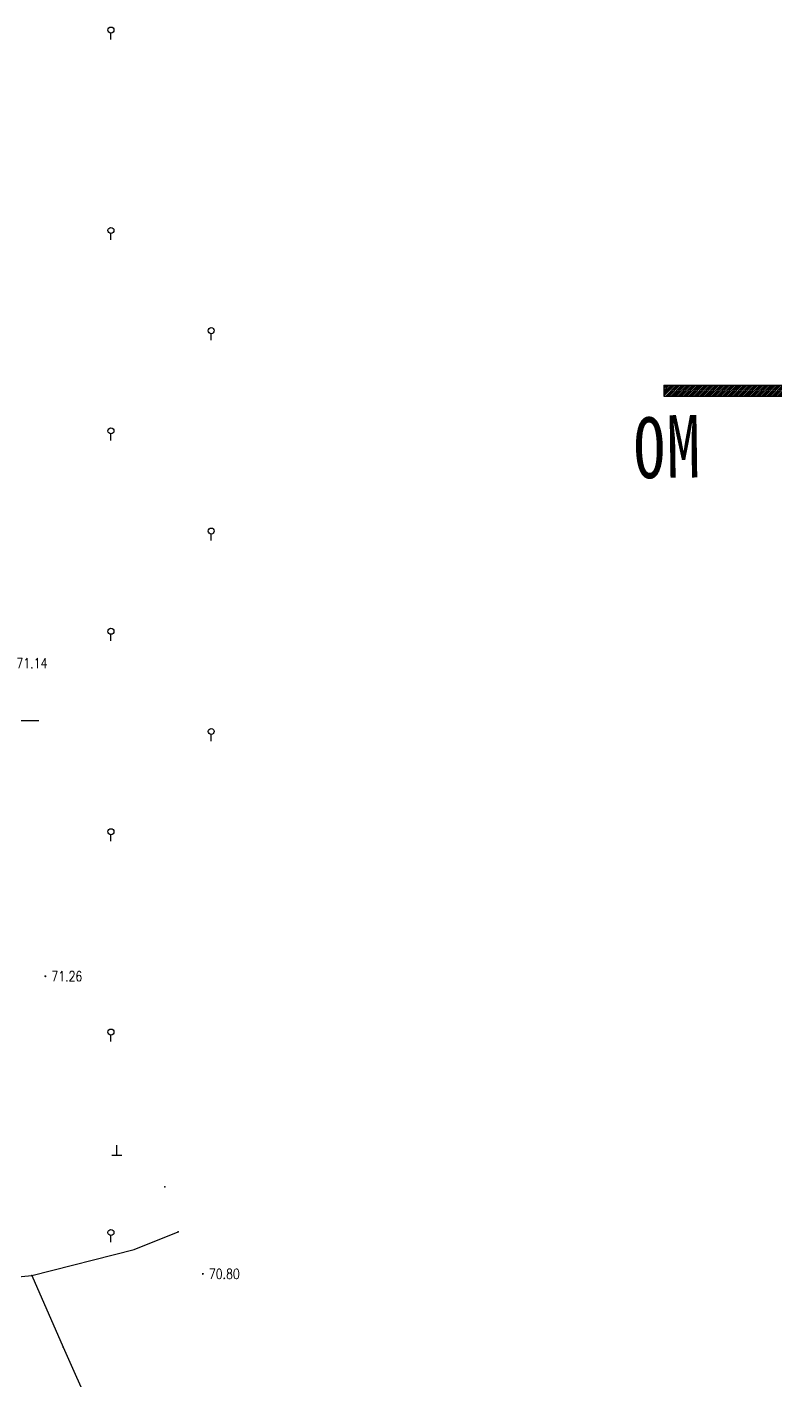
# Model space of a CAD drawing. Extents: x 10519 to 17598, y -625 to 2857.
# Drawn here: x 14165.7 to 14240.4, y 833 to 968.2 of the extents above; entities that cross this region are included whole.
import ezdxf
from ezdxf.enums import TextEntityAlignment as Align

# ---------------------------------------------------------------- set-up
doc = ezdxf.new("R2010")
doc.units = 0
doc.header["$MEASUREMENT"] = 0
doc.layers.get('0').update_dxf_attribs({"linetype": 'CONTINUOUS'})
for name, color, linetype in [('0000原地形', 252, 'CONTINUOUS'), ('000道路名称', 6, 'CONTINUOUS'), ('GCD', 224, 'CONTINUOUS')]:
    doc.layers.add(name, color=color, linetype=linetype)
doc.styles.add('正等线体', font='txt8.shx', dxfattribs={"width": 0.8, "bigfont": 'hz.shx'})
doc.styles.add('黑体', font='SIMHEI.TTF', dxfattribs={"width": 0.8})

# ---------------------------------------------------------------- blocks, each defined once
blk = doc.blocks.new('GC111')
for p, q in [((-1, 0), (1, 0)), ((0, 0), (0, 2))]:
    blk.add_line(p, q)
blk = doc.blocks.new('GC200')
at = {"linetype": 'Continuous', "const_width": 0.2, "flags": 128}
blk.add_lwpolyline([(-0.1, 0, 1), (0.1, 0, 1)], format="xyb", close=True, dxfattribs=at)

msp = doc.modelspace()

# ---------------------------------------------------------------- hatches: boundary and pattern name
h = msp.add_hatch()
h.set_pattern_fill('ANSI31', color=256, style=0)
h.set_pattern_definition([(45, (14337.52562, 862.4861), (-0.08838835, 0.08838835), [])])
h.paths.add_polyline_path([(14229.25, 932.41), (14229.25, 931.34), (14249.25, 931.34), (14249.25, 932.41)])
h.paths.add_polyline_path([(14269.25, 932.41), (14269.25, 931.34), (14289.25, 931.34), (14289.25, 932.41)])

# ---------------------------------------------------------------- linework, layer by layer
at = {"color": 7, "linetype": 'Continuous'}
for p, q in [((14229.25, 932.41), (14309.25, 932.41)), ((14229.25, 932.41), (14229.25, 931.34)), ((14229.25, 932.41), (14229.25, 931.34)), ((14229.25, 931.34), (14309.25, 931.34))]:
    msp.add_line(p, q, dxfattribs=at)
at = {"layer": '0000原地形'}
for p, q in [((14174.09, 966.91), (14174.09, 967.56)), ((14174.09, 946.91), (14174.09, 947.56)), ((14184.09, 936.91), (14184.09, 937.56)), ((14174.09, 926.91), (14174.09, 927.56)), ((14184.09, 916.91), (14184.09, 917.56)), ((14174.09, 906.91), (14174.09, 907.56)), ((14184.09, 896.91), (14184.09, 897.56)), ((14174.09, 886.91), (14174.09, 887.56)), ((14174.09, 866.91), (14174.09, 867.56)), ((14174.09, 846.91), (14174.09, 847.56))]:
    msp.add_line(p, q, dxfattribs=at)
at = {"layer": '0000原地形', "linetype": 'Continuous'}
for p, q in [((14161.82, 898.96, 70.99), (14166.89, 898.96, 70.99)), ((14176.4, 846.17, 71.26), (14180.79, 847.91, 71.26)), ((14166.21, 843.57, 71.26), (14176.4, 846.17, 71.26)), ((14149.09, 841.91, 71.26), (14166.21, 843.57, 71.26)), ((14166.21, 843.57, 71.13), (14169.32, 836.43, 71.13)), ((14169.32, 836.43, 71.13), (14174.8, 824.1, 71.13))]:
    msp.add_line(p, q, dxfattribs=at)
at = {"layer": '0000原地形'}
for centre in [(14174.09, 967.86), (14174.09, 947.86), (14184.09, 937.86), (14174.09, 927.86), (14184.09, 917.86), (14174.09, 907.86), (14184.09, 897.86), (14174.09, 887.86), (14174.09, 867.86), (14174.09, 847.86)]:
    msp.add_ellipse(centre, major_axis=(-0.212, 0.212), ratio=1, start_param=3.926991, end_param=10.210176, dxfattribs=at)
at = {"layer": '0000原地形', "linetype": 'Continuous'}
for p in [(14167.55, 873.43, 71.26), (14174.69, 855.59, 71.23), (14179.47, 852.43, 71.16), (14180.79, 847.91, 71.17), (14166.21, 843.57, 71.13), (14183.26, 843.73, 70.8), (14169.32, 836.43, 70.98)]:
    msp.add_point(p, dxfattribs=at)

# ---------------------------------------------------------------- block references
at = {"layer": '0000原地形', "linetype": 'Continuous', "xscale": 0.5, "yscale": 0.5}
msp.add_blockref('GC111', (14174.69, 855.59, 71.23), dxfattribs=at)
at = {"layer": 'GCD', "linetype": 'Continuous'}
ref = msp.add_blockref('GC200', (14164.07, 904.67, 71.14), dxfattribs=dict(at, xscale=0.5, yscale=0.5, zscale=0.5))
ref.add_attrib('height', '71.14', dxfattribs={"linetype": 'Continuous', "height": 1, "style": '正等线体', "width": 0.8}).set_placement((14164.67, 904.67, 71.14), align=Align.MIDDLE_LEFT)
ref = msp.add_blockref('GC200', (14167.55, 873.43, 71.26), dxfattribs=dict(at, xscale=0.5, yscale=0.5, zscale=0.5))
ref.add_attrib('height', '71.26', dxfattribs={"linetype": 'Continuous', "height": 1, "style": '正等线体', "width": 0.8}).set_placement((14168.15, 873.43, 71.26), align=Align.MIDDLE_LEFT)
ref = msp.add_blockref('GC200', (14183.26, 843.73, 70.8), dxfattribs=dict(at, xscale=0.5, yscale=0.5, zscale=0.5))
ref.add_attrib('height', '70.80', dxfattribs={"linetype": 'Continuous', "height": 1, "style": '正等线体', "width": 0.8}).set_placement((14183.86, 843.73, 70.8), align=Align.MIDDLE_LEFT)

# ---------------------------------------------------------------- texts
at = {"layer": '000道路名称', "color": 0, "style": '黑体', "width": 0.8}
msp.add_text('0M', height=6.25, rotation=0.8095, dxfattribs=at).set_placement((14226.14, 923.12))

doc.saveas('drawing.dxf')
